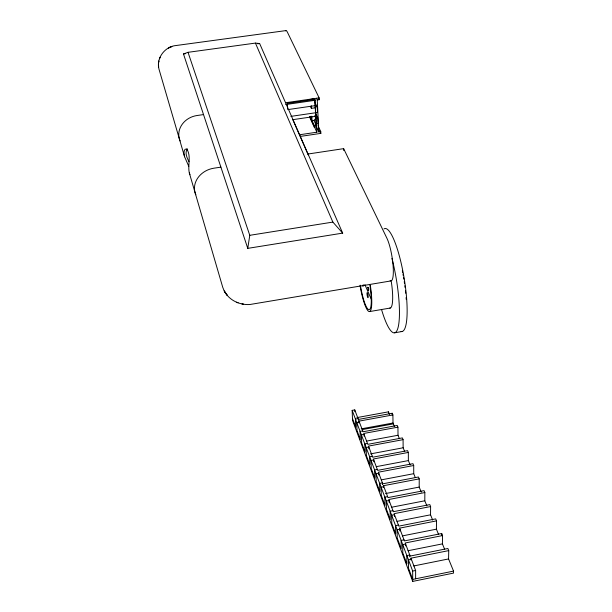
<?xml version="1.0" encoding="UTF-8"?>
<svg xmlns="http://www.w3.org/2000/svg" width="612" height="612" viewBox="0 0 612 612"><rect width="100%" height="100%" fill="white"/><g stroke="black" fill="none" stroke-linecap="round" stroke-linejoin="round"><path stroke-width="0.92" d="M421.27 492.147L419.205 487.083L419.22 478.875L418.447 477.008L382.775 483.817L378.377 472.204L413.712 465.51L413.727 473.688L415.181 477.253M426.924 505.971L424.804 500.792L424.85 492.553L424.062 490.64L388 497.594L383.495 485.706L419.22 478.875M432.707 520.124L430.542 514.822L430.611 506.56L429.808 504.602L393.34 511.693L388.735 499.522L424.85 492.553M438.628 534.613L436.41 529.173L436.517 520.889L435.69 518.884L398.817 526.129L394.09 513.667L430.611 506.56M441.68 535.362L441.711 533.519L404.417 540.909L399.582 528.148L436.517 520.889M444.549 549.094L442.415 543.877L442.553 535.569L441.711 533.519M399.384 438.59L398.022 435.262L397.93 427.161L397.226 425.455L363.046 431.758L354.761 409.902L352.168 410.377L352.543 420.421L412.702 581.4L453.5 573.107L453.546 571.111L448.573 558.94L448.749 550.609L447.877 548.505L410.162 556.056L405.205 542.982L442.553 535.569M247.761 248.365L249.773 235.314L188.022 52.318L183.478 53.971L247.761 248.365L342.682 233.118L259.633 43.536L255.426 43.092L188.022 52.318M187.371 148.907C184.48 152.717 187.02 157.904 188.947 161.576M311.791 116.288L312.021 120.679L313.948 120.396L315.792 118.361M310.1 116.517L314.208 125.422L316.144 125.139L317.995 123.096L317.735 117.802L315.524 113.09M453.546 571.111L412.695 579.403L408.495 568.181L408.456 559.858L411.379 559.269M410.973 560.034L410.966 558.182L448.749 550.609M413.743 565.955L448.573 558.94M412.702 581.4L412.679 571.065L415.624 570.468L410.966 558.182M408.051 550.731L442.415 543.877M402.421 535.89L436.41 529.173M404.019 539.853L401.135 540.427L401.22 548.727L397.219 538.032L397.119 529.747L399.973 529.189L399.996 531.025M397.004 521.378L430.542 514.822M398.427 525.096L395.574 525.654L395.681 533.932L391.779 523.49L391.649 515.227L394.48 514.677L394.503 516.513M391.634 507.226L424.804 500.792M392.965 510.683L390.142 511.227L390.28 519.489L386.463 509.291L386.31 501.052L389.11 500.509L389.133 502.345M385.529 493.555L419.205 487.083M387.625 496.607L384.841 497.143L385.002 505.374L381.276 495.414L381.1 487.198L383.862 486.67M381.337 479.862L413.727 473.688M376.326 466.642L408.372 460.591L410.147 464.936M377.321 469.419L374.598 469.932L374.804 478.11L371.239 468.593L371.017 460.431L373.718 459.926L373.771 461.739M370.574 453.882L403.14 447.785L404.532 451.197M372.341 456.284L369.648 456.789L369.87 464.936L366.389 455.634L366.144 447.502L368.822 447.005L368.875 448.81M408.372 460.591L408.334 452.436L373.374 459L377.673 470.36L412.962 463.682L413.712 465.51M366.71 441.068L398.022 435.262M367.468 443.44L364.806 443.937L365.05 452.054L361.646 442.958L361.386 434.849L364.033 434.359L364.086 436.165M403.14 447.785L403.078 439.661L368.478 446.102L372.685 457.202L407.6 450.654L408.334 452.436M359.343 421.997L356.727 422.479L357.01 430.55L360.338 439.462L360.07 431.361L362.709 430.879M361.164 428.867L393.011 423.007L394.48 426.602M362.426 429.555L393.363 423.864M397.93 427.161L363.696 433.48L367.812 444.335L402.359 437.909L403.078 439.661M356.903 417.606L388.452 411.845L389.507 414.439M358.051 418.593L355.442 419.067L355.725 427.13L352.466 418.417M358.38 419.45L392.208 413.261L392.896 414.936L393.011 423.007M392.896 414.936L359.014 421.14L359.076 422.93M394.686 332.79L402.153 331.497M369.702 311.546L390.311 308.035M391.114 280.9L249.826 304.516C240.302 305.143 230.296 300.859 225.208 292.574M249.773 235.314L332.867 222.087L342.682 233.118M220.901 167.145L213.978 168.185A21.611 18.475 -16.4 0 0 195.84 194.746M308.027 154.01L343.646 148.647L386.883 238.183A23.508 4.835 80.8 0 1 393.111 265.837A23.508 4.835 80.8 0 1 390.127 280.694M309.511 116.77L314.293 127.174L316.236 126.891L314.851 99.351L287.257 103.336L287.602 108.729M299.429 134.785L316.886 132.2L314.851 99.351M316.014 125.85L318.821 131.917L320.757 131.626L320.841 133.37L300.431 136.4M310.529 106.542L311.378 108.355L315.257 107.789M290.861 116.372L317.475 112.486L317.215 107.138L314.996 102.464M292.911 119.654L315.708 116.318M317.735 117.802L315.792 118.085L314.69 115.729M203.521 114.582L197.01 115.523A20.311 17.878 -15.7 0 0 180.112 140.959M285.575 102.747L319.135 97.897L319.227 99.702L317.261 99.985L316.435 98.272M310.162 99.442L312.105 99.159L313.459 100.161M285.689 104.553L315.295 100.269M287.663 109.632L315.172 105.639L317.215 107.138M183.478 53.971L185.36 53.711M257.751 43.796L259.633 43.536M285.903 30.6L174.168 45.785C163.855 47.851 156.068 58.974 159.036 69.332L184.595 156.764L188.779 166.357M242.275 303.988L243.431 304.187L242.023 303.942M236.553 302.221L238.122 302.841M224.688 291.725L227.304 295.443L224.183 290.861L222.753 287.342L189.315 172.921C187.486 164.903 191.533 156.427 186.744 148.869C183.126 148.532 183.898 154.568 184.595 156.764M224.183 290.861L225.377 292.811M189.942 174.588L189.315 172.921M319.135 97.897L287.433 32.245A18.735 2.899 82.1 0 0 285.552 30.845M318.401 97.989L319.227 99.702M313.046 98.356L313.772 99.894M317.934 125.567L320.757 131.626M319.632 130.777L320.841 133.37M313.948 120.396L316.144 125.139M310.1 117.466L313.696 125.269M314.492 126.998L316.886 132.2M292.957 119.998L308.211 154.836M364.897 284.618L371.27 299.192M255.426 43.092L332.867 222.087M352.168 410.377L412.679 571.065M311.24 105.685L311.378 108.355M311.041 116.219L311.179 118.85M314.208 125.422L314.293 127.174M317.261 99.985L318.821 131.917M354.761 409.902L354.822 411.692M343.646 148.647L343.714 150.514M378.774 474.966L378.736 473.145L375.998 473.665L376.196 481.851L379.838 491.589L379.662 483.381L382.416 482.853L382.454 484.681M383.495 485.706L383.533 487.527M388.452 411.845L388.475 413.184M392.208 413.261L392.238 415.058M399.582 528.148L399.605 529.992M405.618 545.889L405.611 544.045L402.719 544.619L402.788 552.927L406.888 563.874L406.835 555.558L409.749 554.969L409.757 556.821M415.624 570.468L415.624 578.807M363.222 284.718A2.402 0.444 80.6 0 1 363.123 286.248A2.402 0.444 80.6 0 1 362.572 285.452M369.916 285.246A25.199 4.705 80.6 0 1 369.067 309.687A25.199 4.705 80.6 0 1 360.376 285.253M370.298 285.276A27.135 5.072 80.6 0 1 369.388 311.6A27.135 5.072 80.6 0 1 360.032 285.284M384.015 228.911A52.188 10.825 80.6 0 1 404.134 278.146A52.188 10.825 80.6 0 1 401.082 331.49M391.932 258.432A52.234 10.549 80.6 0 1 398.404 326.089A52.234 10.549 80.6 0 1 381.498 309.381M391.305 281.765A27.073 5.462 80.6 0 1 389.775 308.073M402.344 270.749A50.253 10.427 80.6 0 1 402.665 272.409M402.979 274.077A50.253 10.427 80.6 0 1 403.285 275.744M403.576 277.427A50.253 10.427 80.6 0 1 403.851 279.11M404.249 281.635A50.253 10.427 80.6 0 1 404.501 283.318M404.846 285.827A50.253 10.427 80.6 0 1 405.067 287.495M405.458 290.799A50.253 10.427 80.6 0 1 405.718 293.247M406.1 297.554A50.253 10.427 80.6 0 1 406.238 299.429M158.47 63.786L158.607 67.144L158.47 63.786M367.774 287.288C368.531 294.624 369.572 287.196 367.774 287.288M158.646 62.087L158.562 62.654L158.829 60.971L158.646 62.087M159.64 58.262L159.441 58.775L160.053 57.222L159.64 58.262M367.146 292.888L367.062 293.072A2.433 0.459 80.5 0 0 367.605 297.088A2.433 0.459 80.5 0 0 368.156 295.871A2.433 0.459 80.5 0 0 367.146 292.888M169.623 47.43L168.537 48.011L169.623 47.43M170.664 46.963L169.57 47.461L171.88 46.512L170.725 46.94"/></g></svg>
